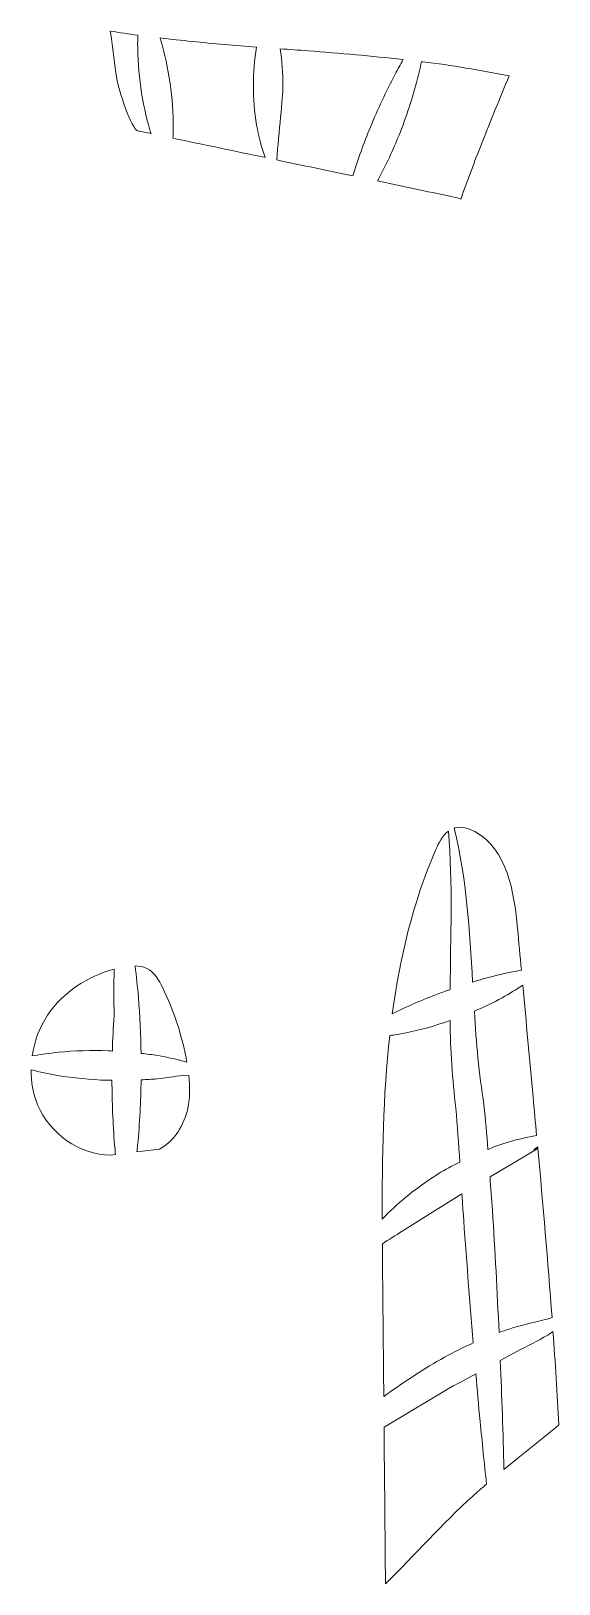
# Model space of a CAD drawing. Header units: inches. Extents: x -4.06 to 4.05, y -3.49 to 3.49.
# Drawn here: x -0.732 to 0.082, y 0.762 to 3.16 of the extents above; entities that cross this region are included whole.
import ezdxf

# ---------------------------------------------------------------- set-up
doc = ezdxf.new("R2010")
doc.units = ezdxf.units.IN
doc.header["$MEASUREMENT"] = 0
doc.layers.add('Layer 1', color=7, linetype='Continuous')

msp = doc.modelspace()

# ---------------------------------------------------------------- linework, layer by layer
at = {"layer": 'Layer 1', "color": 250, "lineweight": 0}
for points, knots in [([(-0.6102, 3.1599), (-0.596, 3.1576), (-0.5818, 3.1555), (-0.5676, 3.1536), (-0.5676, 3.1536), (-0.5677, 3.1495), (-0.5678, 3.1455), (-0.5679, 3.1415), (-0.5679, 3.1415), (-0.568, 3.1183), (-0.5662, 3.0953), (-0.563, 3.0727), (-0.563, 3.0727), (-0.5598, 3.05), (-0.5551, 3.0275), (-0.5485, 3.0052), (-0.5485, 3.0052), (-0.5481, 3.004), (-0.5477, 3.0028), (-0.5473, 3.0016), (-0.5473, 3.0016), (-0.5543, 3.0031), (-0.5613, 3.0045), (-0.5682, 3.006), (-0.5682, 3.006), (-0.5763, 3.0077), (-0.5979, 3.0661), (-0.6016, 3.0954), (-0.6016, 3.0954), (-0.6043, 3.117), (-0.6071, 3.1385), (-0.6102, 3.1599)], [0, 0, 0, 0, 0.111111, 0.111111, 0.111111, 0.111111, 0.222222, 0.222222, 0.222222, 0.222222, 0.333333, 0.333333, 0.333333, 0.333333, 0.444444, 0.444444, 0.444444, 0.444444, 0.555556, 0.555556, 0.555556, 0.555556, 0.666667, 0.666667, 0.666667, 0.666667, 0.777778, 0.777778, 0.777778, 0.777778, 1, 1, 1, 1]), ([(-0.6102, 3.1599), (-0.596, 3.1576), (-0.5818, 3.1555), (-0.5676, 3.1536), (-0.5676, 3.1536), (-0.5677, 3.1495), (-0.5678, 3.1455), (-0.5679, 3.1415), (-0.5679, 3.1415), (-0.568, 3.1183), (-0.5662, 3.0953), (-0.563, 3.0727), (-0.563, 3.0727), (-0.5598, 3.05), (-0.5551, 3.0275), (-0.5485, 3.0052), (-0.5485, 3.0052), (-0.5481, 3.004), (-0.5477, 3.0028), (-0.5473, 3.0016), (-0.5473, 3.0016), (-0.5543, 3.0031), (-0.5613, 3.0045), (-0.5682, 3.006), (-0.5682, 3.006), (-0.5763, 3.0077), (-0.5979, 3.0661), (-0.6016, 3.0954), (-0.6016, 3.0954), (-0.6043, 3.117), (-0.6071, 3.1385), (-0.6102, 3.1599)], [0, 0, 0, 0, 0.111111, 0.111111, 0.111111, 0.111111, 0.222222, 0.222222, 0.222222, 0.222222, 0.333333, 0.333333, 0.333333, 0.333333, 0.444444, 0.444444, 0.444444, 0.444444, 0.555556, 0.555556, 0.555556, 0.555556, 0.666667, 0.666667, 0.666667, 0.666667, 0.777778, 0.777778, 0.777778, 0.777778, 1, 1, 1, 1]), ([(-0.4837, 3.1439), (-0.4506, 3.1404), (-0.4175, 3.1378), (-0.3845, 3.1353), (-0.3845, 3.1353), (-0.3876, 3.1155), (-0.3891, 3.0957), (-0.3892, 3.0759), (-0.3892, 3.0759), (-0.3892, 3.0555), (-0.3876, 3.0351), (-0.3843, 3.0147), (-0.3843, 3.0147), (-0.3814, 2.998), (-0.3775, 2.9813), (-0.371, 2.9647), (-0.371, 2.9647), (-0.4185, 2.9746), (-0.4659, 2.9845), (-0.5134, 2.9945), (-0.5134, 2.9945), (-0.5131, 2.9995), (-0.513, 3.0046), (-0.5129, 3.0097), (-0.5129, 3.0097), (-0.5129, 3.033), (-0.5146, 3.0562), (-0.5179, 3.0791), (-0.5179, 3.0791), (-0.5212, 3.102), (-0.526, 3.1248), (-0.5326, 3.1471), (-0.5326, 3.1471), (-0.5328, 3.1478), (-0.5331, 3.1485), (-0.5333, 3.1493), (-0.5333, 3.1493), (-0.5168, 3.1473), (-0.5002, 3.1455), (-0.4837, 3.1439)], [0, 0, 0, 0, 0.090909, 0.090909, 0.090909, 0.090909, 0.181818, 0.181818, 0.181818, 0.181818, 0.272727, 0.272727, 0.272727, 0.272727, 0.363636, 0.363636, 0.363636, 0.363636, 0.454545, 0.454545, 0.454545, 0.454545, 0.545455, 0.545455, 0.545455, 0.545455, 0.636364, 0.636364, 0.636364, 0.636364, 0.727273, 0.727273, 0.727273, 0.727273, 0.818182, 0.818182, 0.818182, 0.818182, 1, 1, 1, 1]), ([(-0.4837, 3.1439), (-0.4506, 3.1404), (-0.4175, 3.1378), (-0.3845, 3.1353), (-0.3845, 3.1353), (-0.3876, 3.1155), (-0.3891, 3.0957), (-0.3892, 3.0759), (-0.3892, 3.0759), (-0.3892, 3.0555), (-0.3876, 3.0351), (-0.3843, 3.0147), (-0.3843, 3.0147), (-0.3814, 2.998), (-0.3775, 2.9813), (-0.371, 2.9647), (-0.371, 2.9647), (-0.4185, 2.9746), (-0.4659, 2.9845), (-0.5134, 2.9945), (-0.5134, 2.9945), (-0.5131, 2.9995), (-0.513, 3.0046), (-0.5129, 3.0097), (-0.5129, 3.0097), (-0.5129, 3.033), (-0.5146, 3.0562), (-0.5179, 3.0791), (-0.5179, 3.0791), (-0.5212, 3.102), (-0.526, 3.1248), (-0.5326, 3.1471), (-0.5326, 3.1471), (-0.5328, 3.1478), (-0.5331, 3.1485), (-0.5333, 3.1493), (-0.5333, 3.1493), (-0.5168, 3.1473), (-0.5002, 3.1455), (-0.4837, 3.1439)], [0, 0, 0, 0, 0.090909, 0.090909, 0.090909, 0.090909, 0.181818, 0.181818, 0.181818, 0.181818, 0.272727, 0.272727, 0.272727, 0.272727, 0.363636, 0.363636, 0.363636, 0.363636, 0.454545, 0.454545, 0.454545, 0.454545, 0.545455, 0.545455, 0.545455, 0.545455, 0.636364, 0.636364, 0.636364, 0.636364, 0.727273, 0.727273, 0.727273, 0.727273, 0.818182, 0.818182, 0.818182, 0.818182, 1, 1, 1, 1]), ([(-0.2358, 2.9363), (-0.278, 2.9452), (-0.3107, 2.952), (-0.3529, 2.9609), (-0.3529, 2.9609), (-0.3505, 3.0039), (-0.3435, 3.0555), (-0.3436, 3.0759), (-0.3436, 3.0759), (-0.3436, 3.0948), (-0.3451, 3.1137), (-0.348, 3.1326), (-0.348, 3.1326), (-0.3336, 3.1315), (-0.3191, 3.1305), (-0.3048, 3.1293), (-0.3048, 3.1293), (-0.2557, 3.1258), (-0.2068, 3.1214), (-0.1581, 3.1159), (-0.1581, 3.1159), (-0.1623, 3.1084), (-0.1664, 3.101), (-0.1704, 3.0934), (-0.1704, 3.0934), (-0.1844, 3.0665), (-0.1973, 3.0393), (-0.2087, 3.0113), (-0.2087, 3.0113), (-0.2189, 2.9868), (-0.2277, 2.9618), (-0.2358, 2.9363)], [0, 0, 0, 0, 0.111111, 0.111111, 0.111111, 0.111111, 0.222222, 0.222222, 0.222222, 0.222222, 0.333333, 0.333333, 0.333333, 0.333333, 0.444444, 0.444444, 0.444444, 0.444444, 0.555556, 0.555556, 0.555556, 0.555556, 0.666667, 0.666667, 0.666667, 0.666667, 0.777778, 0.777778, 0.777778, 0.777778, 1, 1, 1, 1]), ([(-0.2358, 2.9363), (-0.278, 2.9452), (-0.3107, 2.952), (-0.3529, 2.9609), (-0.3529, 2.9609), (-0.3505, 3.0039), (-0.3435, 3.0555), (-0.3436, 3.0759), (-0.3436, 3.0759), (-0.3436, 3.0948), (-0.3451, 3.1137), (-0.348, 3.1326), (-0.348, 3.1326), (-0.3336, 3.1315), (-0.3191, 3.1305), (-0.3048, 3.1293), (-0.3048, 3.1293), (-0.2557, 3.1258), (-0.2068, 3.1214), (-0.1581, 3.1159), (-0.1581, 3.1159), (-0.1623, 3.1084), (-0.1664, 3.101), (-0.1704, 3.0934), (-0.1704, 3.0934), (-0.1844, 3.0665), (-0.1973, 3.0393), (-0.2087, 3.0113), (-0.2087, 3.0113), (-0.2189, 2.9868), (-0.2277, 2.9618), (-0.2358, 2.9363)], [0, 0, 0, 0, 0.111111, 0.111111, 0.111111, 0.111111, 0.222222, 0.222222, 0.222222, 0.222222, 0.333333, 0.333333, 0.333333, 0.333333, 0.444444, 0.444444, 0.444444, 0.444444, 0.555556, 0.555556, 0.555556, 0.555556, 0.666667, 0.666667, 0.666667, 0.666667, 0.777778, 0.777778, 0.777778, 0.777778, 1, 1, 1, 1]), ([(-0.1666, 2.994), (-0.155, 3.0221), (-0.1453, 3.051), (-0.1374, 3.0805), (-0.1374, 3.0805), (-0.1345, 3.0912), (-0.132, 3.102), (-0.1297, 3.1128), (-0.1297, 3.1128), (-0.129, 3.1127), (-0.1284, 3.1126), (-0.1277, 3.1126), (-0.1277, 3.1126), (-0.0833, 3.1071), (-0.039, 3.0993), (0.0054, 3.0906), (0.0054, 3.0906), (-0.0088, 3.0561), (-0.023, 3.0216), (-0.0368, 2.9867), (-0.0368, 2.9867), (-0.048, 2.9583), (-0.0588, 2.9295), (-0.0691, 2.9004), (-0.0691, 2.9004), (-0.0737, 2.9022), (-0.0787, 2.9034), (-0.0835, 2.9044), (-0.0835, 2.9044), (-0.1216, 2.9124), (-0.1597, 2.9204), (-0.1978, 2.9284), (-0.1978, 2.9284), (-0.1864, 2.9498), (-0.1757, 2.9716), (-0.1666, 2.994)], [0, 0, 0, 0, 0.1, 0.1, 0.1, 0.1, 0.2, 0.2, 0.2, 0.2, 0.3, 0.3, 0.3, 0.3, 0.4, 0.4, 0.4, 0.4, 0.5, 0.5, 0.5, 0.5, 0.6, 0.6, 0.6, 0.6, 0.7, 0.7, 0.7, 0.7, 0.8, 0.8, 0.8, 0.8, 1, 1, 1, 1]), ([(-0.1666, 2.994), (-0.155, 3.0221), (-0.1453, 3.051), (-0.1374, 3.0805), (-0.1374, 3.0805), (-0.1345, 3.0912), (-0.132, 3.102), (-0.1297, 3.1128), (-0.1297, 3.1128), (-0.129, 3.1127), (-0.1284, 3.1126), (-0.1277, 3.1126), (-0.1277, 3.1126), (-0.0833, 3.1071), (-0.039, 3.0993), (0.0054, 3.0906), (0.0054, 3.0906), (-0.0088, 3.0561), (-0.023, 3.0216), (-0.0368, 2.9867), (-0.0368, 2.9867), (-0.048, 2.9583), (-0.0588, 2.9295), (-0.0691, 2.9004), (-0.0691, 2.9004), (-0.0737, 2.9022), (-0.0787, 2.9034), (-0.0835, 2.9044), (-0.0835, 2.9044), (-0.1216, 2.9124), (-0.1597, 2.9204), (-0.1978, 2.9284), (-0.1978, 2.9284), (-0.1864, 2.9498), (-0.1757, 2.9716), (-0.1666, 2.994)], [0, 0, 0, 0, 0.1, 0.1, 0.1, 0.1, 0.2, 0.2, 0.2, 0.2, 0.3, 0.3, 0.3, 0.3, 0.4, 0.4, 0.4, 0.4, 0.5, 0.5, 0.5, 0.5, 0.6, 0.6, 0.6, 0.6, 0.7, 0.7, 0.7, 0.7, 0.8, 0.8, 0.8, 0.8, 1, 1, 1, 1]), ([(-0.0856, 1.6799), (-0.0883, 1.6789), (-0.0911, 1.6781), (-0.0939, 1.6771), (-0.0939, 1.6771), (-0.1186, 1.668), (-0.143, 1.6579), (-0.1669, 1.6465), (-0.1669, 1.6465), (-0.1696, 1.6452), (-0.1722, 1.6437), (-0.1748, 1.6424), (-0.1748, 1.6424), (-0.1631, 1.7293), (-0.1429, 1.8142), (-0.1082, 1.895), (-0.1082, 1.895), (-0.1034, 1.9059), (-0.0974, 1.9176), (-0.0882, 1.9245), (-0.0882, 1.9245), (-0.0814, 1.8432), (-0.0849, 1.7621), (-0.0856, 1.6799)], [0, 0, 0, 0, 0.142857, 0.142857, 0.142857, 0.142857, 0.285714, 0.285714, 0.285714, 0.285714, 0.428571, 0.428571, 0.428571, 0.428571, 0.571429, 0.571429, 0.571429, 0.571429, 0.714286, 0.714286, 0.714286, 0.714286, 1, 1, 1, 1]), ([(-0.0856, 1.6799), (-0.0883, 1.6789), (-0.0911, 1.6781), (-0.0939, 1.6771), (-0.0939, 1.6771), (-0.1186, 1.668), (-0.143, 1.6579), (-0.1669, 1.6465), (-0.1669, 1.6465), (-0.1696, 1.6452), (-0.1722, 1.6437), (-0.1748, 1.6424), (-0.1748, 1.6424), (-0.1631, 1.7293), (-0.1429, 1.8142), (-0.1082, 1.895), (-0.1082, 1.895), (-0.1034, 1.9059), (-0.0974, 1.9176), (-0.0882, 1.9245), (-0.0882, 1.9245), (-0.0814, 1.8432), (-0.0849, 1.7621), (-0.0856, 1.6799)], [0, 0, 0, 0, 0.142857, 0.142857, 0.142857, 0.142857, 0.285714, 0.285714, 0.285714, 0.285714, 0.428571, 0.428571, 0.428571, 0.428571, 0.571429, 0.571429, 0.571429, 0.571429, 0.714286, 0.714286, 0.714286, 0.714286, 1, 1, 1, 1]), ([(-0.0475, 1.9238), (0.0024, 1.8966), (0.0133, 1.831), (0.0185, 1.7744), (0.0185, 1.7744), (0.0205, 1.7529), (0.0224, 1.7315), (0.0244, 1.7099), (0.0244, 1.7099), (0.01, 1.7072), (-0.0042, 1.7044), (-0.0182, 1.7007), (-0.0182, 1.7007), (-0.0292, 1.6978), (-0.0401, 1.6947), (-0.0509, 1.6914), (-0.0509, 1.6914), (-0.0553, 1.7704), (-0.0602, 1.8514), (-0.0793, 1.929), (-0.0793, 1.929), (-0.079, 1.9291), (-0.0788, 1.9294), (-0.0785, 1.9295), (-0.0785, 1.9295), (-0.0681, 1.9324), (-0.0569, 1.9289), (-0.0475, 1.9238)], [0, 0, 0, 0, 0.125, 0.125, 0.125, 0.125, 0.25, 0.25, 0.25, 0.25, 0.375, 0.375, 0.375, 0.375, 0.5, 0.5, 0.5, 0.5, 0.625, 0.625, 0.625, 0.625, 0.75, 0.75, 0.75, 0.75, 1, 1, 1, 1]), ([(-0.0475, 1.9238), (0.0024, 1.8966), (0.0133, 1.831), (0.0185, 1.7744), (0.0185, 1.7744), (0.0205, 1.7529), (0.0224, 1.7315), (0.0244, 1.7099), (0.0244, 1.7099), (0.01, 1.7072), (-0.0042, 1.7044), (-0.0182, 1.7007), (-0.0182, 1.7007), (-0.0292, 1.6978), (-0.0401, 1.6947), (-0.0509, 1.6914), (-0.0509, 1.6914), (-0.0553, 1.7704), (-0.0602, 1.8514), (-0.0793, 1.929), (-0.0793, 1.929), (-0.079, 1.9291), (-0.0788, 1.9294), (-0.0785, 1.9295), (-0.0785, 1.9295), (-0.0681, 1.9324), (-0.0569, 1.9289), (-0.0475, 1.9238)], [0, 0, 0, 0, 0.125, 0.125, 0.125, 0.125, 0.25, 0.25, 0.25, 0.25, 0.375, 0.375, 0.375, 0.375, 0.5, 0.5, 0.5, 0.5, 0.625, 0.625, 0.625, 0.625, 0.75, 0.75, 0.75, 0.75, 1, 1, 1, 1]), ([(-0.7069, 1.6404), (-0.6832, 1.6757), (-0.6455, 1.7005), (-0.6043, 1.7113), (-0.6043, 1.7113), (-0.6047, 1.6874), (-0.6047, 1.6635), (-0.6043, 1.6396), (-0.6043, 1.6396), (-0.6056, 1.6214), (-0.6065, 1.6032), (-0.607, 1.5849), (-0.607, 1.5849), (-0.6092, 1.585), (-0.6114, 1.5853), (-0.6135, 1.5854), (-0.6135, 1.5854), (-0.6392, 1.5862), (-0.6649, 1.5855), (-0.6906, 1.5831), (-0.6906, 1.5831), (-0.704, 1.5816), (-0.7174, 1.5798), (-0.7307, 1.5773), (-0.7307, 1.5773), (-0.7274, 1.5998), (-0.7195, 1.6216), (-0.7069, 1.6404)], [0, 0, 0, 0, 0.125, 0.125, 0.125, 0.125, 0.25, 0.25, 0.25, 0.25, 0.375, 0.375, 0.375, 0.375, 0.5, 0.5, 0.5, 0.5, 0.625, 0.625, 0.625, 0.625, 0.75, 0.75, 0.75, 0.75, 1, 1, 1, 1]), ([(-0.7069, 1.6404), (-0.6832, 1.6757), (-0.6455, 1.7005), (-0.6043, 1.7113), (-0.6043, 1.7113), (-0.6047, 1.6874), (-0.6047, 1.6635), (-0.6043, 1.6396), (-0.6043, 1.6396), (-0.6056, 1.6214), (-0.6065, 1.6032), (-0.607, 1.5849), (-0.607, 1.5849), (-0.6092, 1.585), (-0.6114, 1.5853), (-0.6135, 1.5854), (-0.6135, 1.5854), (-0.6392, 1.5862), (-0.6649, 1.5855), (-0.6906, 1.5831), (-0.6906, 1.5831), (-0.704, 1.5816), (-0.7174, 1.5798), (-0.7307, 1.5773), (-0.7307, 1.5773), (-0.7274, 1.5998), (-0.7195, 1.6216), (-0.7069, 1.6404)], [0, 0, 0, 0, 0.125, 0.125, 0.125, 0.125, 0.25, 0.25, 0.25, 0.25, 0.375, 0.375, 0.375, 0.375, 0.5, 0.5, 0.5, 0.5, 0.625, 0.625, 0.625, 0.625, 0.75, 0.75, 0.75, 0.75, 1, 1, 1, 1]), ([(-0.5293, 1.6826), (-0.5128, 1.6484), (-0.5006, 1.6121), (-0.4932, 1.5749), (-0.4932, 1.5749), (-0.4927, 1.5726), (-0.4924, 1.5703), (-0.492, 1.568), (-0.492, 1.568), (-0.5069, 1.5721), (-0.5218, 1.5753), (-0.5367, 1.5779), (-0.5367, 1.5779), (-0.5454, 1.5794), (-0.5541, 1.5803), (-0.5627, 1.5813), (-0.5627, 1.5813), (-0.5632, 1.6102), (-0.5644, 1.6391), (-0.5668, 1.668), (-0.5668, 1.668), (-0.5681, 1.6841), (-0.5698, 1.7002), (-0.572, 1.7163), (-0.572, 1.7163), (-0.5657, 1.7163), (-0.5595, 1.7154), (-0.5539, 1.7126), (-0.5539, 1.7126), (-0.5421, 1.7069), (-0.5351, 1.6945), (-0.5293, 1.6826)], [0, 0, 0, 0, 0.111111, 0.111111, 0.111111, 0.111111, 0.222222, 0.222222, 0.222222, 0.222222, 0.333333, 0.333333, 0.333333, 0.333333, 0.444444, 0.444444, 0.444444, 0.444444, 0.555556, 0.555556, 0.555556, 0.555556, 0.666667, 0.666667, 0.666667, 0.666667, 0.777778, 0.777778, 0.777778, 0.777778, 1, 1, 1, 1]), ([(-0.5293, 1.6826), (-0.5128, 1.6484), (-0.5006, 1.6121), (-0.4932, 1.5749), (-0.4932, 1.5749), (-0.4927, 1.5726), (-0.4924, 1.5703), (-0.492, 1.568), (-0.492, 1.568), (-0.5069, 1.5721), (-0.5218, 1.5753), (-0.5367, 1.5779), (-0.5367, 1.5779), (-0.5454, 1.5794), (-0.5541, 1.5803), (-0.5627, 1.5813), (-0.5627, 1.5813), (-0.5632, 1.6102), (-0.5644, 1.6391), (-0.5668, 1.668), (-0.5668, 1.668), (-0.5681, 1.6841), (-0.5698, 1.7002), (-0.572, 1.7163), (-0.572, 1.7163), (-0.5657, 1.7163), (-0.5595, 1.7154), (-0.5539, 1.7126), (-0.5539, 1.7126), (-0.5421, 1.7069), (-0.5351, 1.6945), (-0.5293, 1.6826)], [0, 0, 0, 0, 0.111111, 0.111111, 0.111111, 0.111111, 0.222222, 0.222222, 0.222222, 0.222222, 0.333333, 0.333333, 0.333333, 0.333333, 0.444444, 0.444444, 0.444444, 0.444444, 0.555556, 0.555556, 0.555556, 0.555556, 0.666667, 0.666667, 0.666667, 0.666667, 0.777778, 0.777778, 0.777778, 0.777778, 1, 1, 1, 1]), ([(-0.0333, 1.5021), (-0.0412, 1.5504), (-0.0451, 1.5978), (-0.0482, 1.6465), (-0.0482, 1.6465), (-0.0336, 1.6528), (-0.0191, 1.6596), (-0.005, 1.6673), (-0.005, 1.6673), (0.0056, 1.6735), (0.0163, 1.6797), (0.0266, 1.6867), (0.0266, 1.6867), (0.0319, 1.6293), (0.0372, 1.5718), (0.0425, 1.5143), (0.0425, 1.5143), (0.0443, 1.4943), (0.0462, 1.4744), (0.048, 1.4544), (0.048, 1.4544), (0.0265, 1.4509), (0.0054, 1.4453), (-0.0151, 1.438), (-0.0151, 1.438), (-0.0192, 1.4365), (-0.0231, 1.4345), (-0.0272, 1.4329), (-0.0272, 1.4329), (-0.0291, 1.4557), (-0.031, 1.4785), (-0.0333, 1.5021)], [0, 0, 0, 0, 0.111111, 0.111111, 0.111111, 0.111111, 0.222222, 0.222222, 0.222222, 0.222222, 0.333333, 0.333333, 0.333333, 0.333333, 0.444444, 0.444444, 0.444444, 0.444444, 0.555556, 0.555556, 0.555556, 0.555556, 0.666667, 0.666667, 0.666667, 0.666667, 0.777778, 0.777778, 0.777778, 0.777778, 1, 1, 1, 1]), ([(-0.0333, 1.5021), (-0.0412, 1.5504), (-0.0451, 1.5978), (-0.0482, 1.6465), (-0.0482, 1.6465), (-0.0336, 1.6528), (-0.0191, 1.6596), (-0.005, 1.6673), (-0.005, 1.6673), (0.0056, 1.6735), (0.0163, 1.6797), (0.0266, 1.6867), (0.0266, 1.6867), (0.0319, 1.6293), (0.0372, 1.5718), (0.0425, 1.5143), (0.0425, 1.5143), (0.0443, 1.4943), (0.0462, 1.4744), (0.048, 1.4544), (0.048, 1.4544), (0.0265, 1.4509), (0.0054, 1.4453), (-0.0151, 1.438), (-0.0151, 1.438), (-0.0192, 1.4365), (-0.0231, 1.4345), (-0.0272, 1.4329), (-0.0272, 1.4329), (-0.0291, 1.4557), (-0.031, 1.4785), (-0.0333, 1.5021)], [0, 0, 0, 0, 0.111111, 0.111111, 0.111111, 0.111111, 0.222222, 0.222222, 0.222222, 0.222222, 0.333333, 0.333333, 0.333333, 0.333333, 0.444444, 0.444444, 0.444444, 0.444444, 0.555556, 0.555556, 0.555556, 0.555556, 0.666667, 0.666667, 0.666667, 0.666667, 0.777778, 0.777778, 0.777778, 0.777778, 1, 1, 1, 1]), ([(-0.1788, 1.6088), (-0.1711, 1.6099), (-0.1634, 1.6111), (-0.1558, 1.6125), (-0.1558, 1.6125), (-0.1318, 1.6172), (-0.1084, 1.624), (-0.0856, 1.6319), (-0.0856, 1.6319), (-0.085, 1.5868), (-0.0823, 1.541), (-0.0767, 1.4966), (-0.0767, 1.4966), (-0.0743, 1.4696), (-0.0724, 1.4417), (-0.0706, 1.4135), (-0.0706, 1.4135), (-0.0819, 1.4077), (-0.0932, 1.4019), (-0.1039, 1.3952), (-0.1039, 1.3952), (-0.132, 1.3778), (-0.158, 1.3574), (-0.1817, 1.3344), (-0.1817, 1.3344), (-0.1846, 1.3315), (-0.1874, 1.3285), (-0.1903, 1.3255), (-0.1903, 1.3255), (-0.1907, 1.4201), (-0.1892, 1.5154), (-0.1788, 1.6088)], [0, 0, 0, 0, 0.111111, 0.111111, 0.111111, 0.111111, 0.222222, 0.222222, 0.222222, 0.222222, 0.333333, 0.333333, 0.333333, 0.333333, 0.444444, 0.444444, 0.444444, 0.444444, 0.555556, 0.555556, 0.555556, 0.555556, 0.666667, 0.666667, 0.666667, 0.666667, 0.777778, 0.777778, 0.777778, 0.777778, 1, 1, 1, 1]), ([(-0.1788, 1.6088), (-0.1711, 1.6099), (-0.1634, 1.6111), (-0.1558, 1.6125), (-0.1558, 1.6125), (-0.1318, 1.6172), (-0.1084, 1.624), (-0.0856, 1.6319), (-0.0856, 1.6319), (-0.085, 1.5868), (-0.0823, 1.541), (-0.0767, 1.4966), (-0.0767, 1.4966), (-0.0743, 1.4696), (-0.0724, 1.4417), (-0.0706, 1.4135), (-0.0706, 1.4135), (-0.0819, 1.4077), (-0.0932, 1.4019), (-0.1039, 1.3952), (-0.1039, 1.3952), (-0.132, 1.3778), (-0.158, 1.3574), (-0.1817, 1.3344), (-0.1817, 1.3344), (-0.1846, 1.3315), (-0.1874, 1.3285), (-0.1903, 1.3255), (-0.1903, 1.3255), (-0.1907, 1.4201), (-0.1892, 1.5154), (-0.1788, 1.6088)], [0, 0, 0, 0, 0.111111, 0.111111, 0.111111, 0.111111, 0.222222, 0.222222, 0.222222, 0.222222, 0.333333, 0.333333, 0.333333, 0.333333, 0.444444, 0.444444, 0.444444, 0.444444, 0.555556, 0.555556, 0.555556, 0.555556, 0.666667, 0.666667, 0.666667, 0.666667, 0.777778, 0.777778, 0.777778, 0.777778, 1, 1, 1, 1]), ([(-0.7223, 1.5021), (-0.7295, 1.5191), (-0.7324, 1.5375), (-0.7323, 1.556), (-0.7323, 1.556), (-0.7189, 1.5525), (-0.7054, 1.5497), (-0.6919, 1.5473), (-0.6919, 1.5473), (-0.6663, 1.5431), (-0.6407, 1.5407), (-0.6151, 1.5398), (-0.6151, 1.5398), (-0.6126, 1.5397), (-0.6101, 1.5399), (-0.6076, 1.5398), (-0.6076, 1.5398), (-0.6075, 1.5066), (-0.6062, 1.4734), (-0.6035, 1.4402), (-0.6035, 1.4402), (-0.603, 1.4352), (-0.6025, 1.4301), (-0.602, 1.4251), (-0.602, 1.4251), (-0.602, 1.4251), (-0.6096, 1.4241), (-0.6096, 1.4241), (-0.6096, 1.4241), (-0.6579, 1.4245), (-0.7035, 1.4575), (-0.7223, 1.5021)], [0, 0, 0, 0, 0.111111, 0.111111, 0.111111, 0.111111, 0.222222, 0.222222, 0.222222, 0.222222, 0.333333, 0.333333, 0.333333, 0.333333, 0.444444, 0.444444, 0.444444, 0.444444, 0.555556, 0.555556, 0.555556, 0.555556, 0.666667, 0.666667, 0.666667, 0.666667, 0.777778, 0.777778, 0.777778, 0.777778, 1, 1, 1, 1]), ([(-0.7223, 1.5021), (-0.7295, 1.5191), (-0.7324, 1.5375), (-0.7323, 1.556), (-0.7323, 1.556), (-0.7189, 1.5525), (-0.7054, 1.5497), (-0.6919, 1.5473), (-0.6919, 1.5473), (-0.6663, 1.5431), (-0.6407, 1.5407), (-0.6151, 1.5398), (-0.6151, 1.5398), (-0.6126, 1.5397), (-0.6101, 1.5399), (-0.6076, 1.5398), (-0.6076, 1.5398), (-0.6075, 1.5066), (-0.6062, 1.4734), (-0.6035, 1.4402), (-0.6035, 1.4402), (-0.603, 1.4352), (-0.6025, 1.4301), (-0.602, 1.4251), (-0.602, 1.4251), (-0.602, 1.4251), (-0.6096, 1.4241), (-0.6096, 1.4241), (-0.6096, 1.4241), (-0.6579, 1.4245), (-0.7035, 1.4575), (-0.7223, 1.5021)], [0, 0, 0, 0, 0.111111, 0.111111, 0.111111, 0.111111, 0.222222, 0.222222, 0.222222, 0.222222, 0.333333, 0.333333, 0.333333, 0.333333, 0.444444, 0.444444, 0.444444, 0.444444, 0.555556, 0.555556, 0.555556, 0.555556, 0.666667, 0.666667, 0.666667, 0.666667, 0.777778, 0.777778, 0.777778, 0.777778, 1, 1, 1, 1]), ([(-0.4906, 1.4964), (-0.4961, 1.4706), (-0.5111, 1.4459), (-0.5344, 1.4335), (-0.5344, 1.4335), (-0.5344, 1.4335), (-0.569, 1.4292), (-0.569, 1.4292), (-0.569, 1.4292), (-0.5687, 1.4328), (-0.5682, 1.4365), (-0.5679, 1.4402), (-0.5679, 1.4402), (-0.5648, 1.4737), (-0.5631, 1.5071), (-0.5626, 1.5405), (-0.5626, 1.5405), (-0.5544, 1.541), (-0.5462, 1.5413), (-0.538, 1.542), (-0.538, 1.542), (-0.5246, 1.5435), (-0.5113, 1.5453), (-0.498, 1.5478), (-0.498, 1.5478), (-0.498, 1.5478), (-0.489, 1.5472), (-0.489, 1.5472), (-0.489, 1.5472), (-0.4872, 1.5301), (-0.4871, 1.5131), (-0.4906, 1.4964)], [0, 0, 0, 0, 0.111111, 0.111111, 0.111111, 0.111111, 0.222222, 0.222222, 0.222222, 0.222222, 0.333333, 0.333333, 0.333333, 0.333333, 0.444444, 0.444444, 0.444444, 0.444444, 0.555556, 0.555556, 0.555556, 0.555556, 0.666667, 0.666667, 0.666667, 0.666667, 0.777778, 0.777778, 0.777778, 0.777778, 1, 1, 1, 1]), ([(-0.4906, 1.4964), (-0.4961, 1.4706), (-0.5111, 1.4459), (-0.5344, 1.4335), (-0.5344, 1.4335), (-0.5344, 1.4335), (-0.569, 1.4292), (-0.569, 1.4292), (-0.569, 1.4292), (-0.5687, 1.4328), (-0.5682, 1.4365), (-0.5679, 1.4402), (-0.5679, 1.4402), (-0.5648, 1.4737), (-0.5631, 1.5071), (-0.5626, 1.5405), (-0.5626, 1.5405), (-0.5544, 1.541), (-0.5462, 1.5413), (-0.538, 1.542), (-0.538, 1.542), (-0.5246, 1.5435), (-0.5113, 1.5453), (-0.498, 1.5478), (-0.498, 1.5478), (-0.498, 1.5478), (-0.489, 1.5472), (-0.489, 1.5472), (-0.489, 1.5472), (-0.4872, 1.5301), (-0.4871, 1.5131), (-0.4906, 1.4964)], [0, 0, 0, 0, 0.111111, 0.111111, 0.111111, 0.111111, 0.222222, 0.222222, 0.222222, 0.222222, 0.333333, 0.333333, 0.333333, 0.333333, 0.444444, 0.444444, 0.444444, 0.444444, 0.555556, 0.555556, 0.555556, 0.555556, 0.666667, 0.666667, 0.666667, 0.666667, 0.777778, 0.777778, 0.777778, 0.777778, 1, 1, 1, 1]), ([(-0.0203, 1.3392), (-0.0215, 1.3565), (-0.0227, 1.3736), (-0.024, 1.3908), (-0.024, 1.3908), (-0.024, 1.3908), (0.0498, 1.4347), (0.0498, 1.4347), (0.0498, 1.4347), (0.0577, 1.3476), (0.0652, 1.2605), (0.0717, 1.1733), (0.0717, 1.1733), (0.0523, 1.1673), (0.0319, 1.1642), (0.0108, 1.1573), (0.0108, 1.1573), (0.0038, 1.1552), (-0.0031, 1.1528), (-0.01, 1.1504), (-0.01, 1.1504), (-0.0129, 1.2133), (-0.0163, 1.2763), (-0.0203, 1.3392)], [0, 0, 0, 0, 0.142857, 0.142857, 0.142857, 0.142857, 0.285714, 0.285714, 0.285714, 0.285714, 0.428571, 0.428571, 0.428571, 0.428571, 0.571429, 0.571429, 0.571429, 0.571429, 0.714286, 0.714286, 0.714286, 0.714286, 1, 1, 1, 1]), ([(-0.0203, 1.3392), (-0.0215, 1.3565), (-0.0227, 1.3736), (-0.024, 1.3908), (-0.024, 1.3908), (-0.024, 1.3908), (0.0498, 1.4347), (0.0498, 1.4347), (0.0498, 1.4347), (0.0577, 1.3476), (0.0652, 1.2605), (0.0717, 1.1733), (0.0717, 1.1733), (0.0523, 1.1673), (0.0319, 1.1642), (0.0108, 1.1573), (0.0108, 1.1573), (0.0038, 1.1552), (-0.0031, 1.1528), (-0.01, 1.1504), (-0.01, 1.1504), (-0.0129, 1.2133), (-0.0163, 1.2763), (-0.0203, 1.3392)], [0, 0, 0, 0, 0.142857, 0.142857, 0.142857, 0.142857, 0.285714, 0.285714, 0.285714, 0.285714, 0.428571, 0.428571, 0.428571, 0.428571, 0.571429, 0.571429, 0.571429, 0.571429, 0.714286, 0.714286, 0.714286, 0.714286, 1, 1, 1, 1]), ([(0.0498, 1.4349), (0.0478, 1.434), (0.0456, 1.4336), (0.0436, 1.4328), (0.0436, 1.4328), (0.0456, 1.434), (0.0476, 1.4355), (0.0496, 1.4368), (0.0496, 1.4368), (0.0496, 1.4362), (0.0497, 1.4356), (0.0498, 1.4349)], [0, 0, 0, 0, 0.25, 0.25, 0.25, 0.25, 0.5, 0.5, 0.5, 0.5, 1, 1, 1, 1]), ([(0.0498, 1.4349), (0.0478, 1.434), (0.0456, 1.4336), (0.0436, 1.4328), (0.0436, 1.4328), (0.0456, 1.434), (0.0476, 1.4355), (0.0496, 1.4368), (0.0496, 1.4368), (0.0496, 1.4362), (0.0497, 1.4356), (0.0498, 1.4349)], [0, 0, 0, 0, 0.25, 0.25, 0.25, 0.25, 0.5, 0.5, 0.5, 0.5, 1, 1, 1, 1]), ([(-0.19, 1.2639), (-0.19, 1.2717), (-0.1901, 1.2796), (-0.1902, 1.2875), (-0.1902, 1.2875), (-0.18, 1.2939), (-0.1698, 1.3003), (-0.1597, 1.3066), (-0.1597, 1.3066), (-0.1597, 1.3066), (-0.0799, 1.3565), (-0.0799, 1.3565), (-0.0799, 1.3565), (-0.0799, 1.3565), (-0.0674, 1.3642), (-0.0674, 1.3642), (-0.0674, 1.3642), (-0.0668, 1.3548), (-0.0662, 1.3454), (-0.0655, 1.3361), (-0.0655, 1.3361), (-0.0607, 1.2688), (-0.0555, 1.2015), (-0.0499, 1.1342), (-0.0499, 1.1342), (-0.063, 1.1284), (-0.0759, 1.122), (-0.0884, 1.1153), (-0.0884, 1.1153), (-0.1198, 1.0983), (-0.1494, 1.0789), (-0.1782, 1.0586), (-0.1782, 1.0586), (-0.1815, 1.0562), (-0.1847, 1.0537), (-0.188, 1.0514), (-0.188, 1.0514), (-0.1887, 1.1222), (-0.1893, 1.193), (-0.19, 1.2639)], [0, 0, 0, 0, 0.090909, 0.090909, 0.090909, 0.090909, 0.181818, 0.181818, 0.181818, 0.181818, 0.272727, 0.272727, 0.272727, 0.272727, 0.363636, 0.363636, 0.363636, 0.363636, 0.454545, 0.454545, 0.454545, 0.454545, 0.545455, 0.545455, 0.545455, 0.545455, 0.636364, 0.636364, 0.636364, 0.636364, 0.727273, 0.727273, 0.727273, 0.727273, 0.818182, 0.818182, 0.818182, 0.818182, 1, 1, 1, 1]), ([(-0.19, 1.2639), (-0.19, 1.2717), (-0.1901, 1.2796), (-0.1902, 1.2875), (-0.1902, 1.2875), (-0.18, 1.2939), (-0.1698, 1.3003), (-0.1597, 1.3066), (-0.1597, 1.3066), (-0.1597, 1.3066), (-0.0799, 1.3565), (-0.0799, 1.3565), (-0.0799, 1.3565), (-0.0799, 1.3565), (-0.0674, 1.3642), (-0.0674, 1.3642), (-0.0674, 1.3642), (-0.0668, 1.3548), (-0.0662, 1.3454), (-0.0655, 1.3361), (-0.0655, 1.3361), (-0.0607, 1.2688), (-0.0555, 1.2015), (-0.0499, 1.1342), (-0.0499, 1.1342), (-0.063, 1.1284), (-0.0759, 1.122), (-0.0884, 1.1153), (-0.0884, 1.1153), (-0.1198, 1.0983), (-0.1494, 1.0789), (-0.1782, 1.0586), (-0.1782, 1.0586), (-0.1815, 1.0562), (-0.1847, 1.0537), (-0.188, 1.0514), (-0.188, 1.0514), (-0.1887, 1.1222), (-0.1893, 1.193), (-0.19, 1.2639)], [0, 0, 0, 0, 0.090909, 0.090909, 0.090909, 0.090909, 0.181818, 0.181818, 0.181818, 0.181818, 0.272727, 0.272727, 0.272727, 0.272727, 0.363636, 0.363636, 0.363636, 0.363636, 0.454545, 0.454545, 0.454545, 0.454545, 0.545455, 0.545455, 0.545455, 0.545455, 0.636364, 0.636364, 0.636364, 0.636364, 0.727273, 0.727273, 0.727273, 0.727273, 0.818182, 0.818182, 0.818182, 0.818182, 1, 1, 1, 1]), ([(-0.0025, 0.9389), (-0.0039, 0.9949), (-0.0057, 1.0509), (-0.0082, 1.1069), (-0.0082, 1.1069), (-0.0082, 1.1069), (0.0242, 1.1244), (0.0242, 1.1244), (0.0242, 1.1244), (0.0392, 1.1323), (0.0553, 1.1401), (0.0711, 1.1501), (0.0711, 1.1501), (0.0718, 1.1506), (0.0725, 1.1512), (0.0732, 1.1517), (0.0732, 1.1517), (0.0766, 1.1037), (0.0799, 1.0557), (0.0824, 1.0077), (0.0824, 1.0077), (0.0545, 0.9845), (0.0257, 0.962), (-0.0025, 0.9389)], [0, 0, 0, 0, 0.142857, 0.142857, 0.142857, 0.142857, 0.285714, 0.285714, 0.285714, 0.285714, 0.428571, 0.428571, 0.428571, 0.428571, 0.571429, 0.571429, 0.571429, 0.571429, 0.714286, 0.714286, 0.714286, 0.714286, 1, 1, 1, 1]), ([(-0.0025, 0.9389), (-0.0039, 0.9949), (-0.0057, 1.0509), (-0.0082, 1.1069), (-0.0082, 1.1069), (-0.0082, 1.1069), (0.0242, 1.1244), (0.0242, 1.1244), (0.0242, 1.1244), (0.0392, 1.1323), (0.0553, 1.1401), (0.0711, 1.1501), (0.0711, 1.1501), (0.0718, 1.1506), (0.0725, 1.1512), (0.0732, 1.1517), (0.0732, 1.1517), (0.0766, 1.1037), (0.0799, 1.0557), (0.0824, 1.0077), (0.0824, 1.0077), (0.0545, 0.9845), (0.0257, 0.962), (-0.0025, 0.9389)], [0, 0, 0, 0, 0.142857, 0.142857, 0.142857, 0.142857, 0.285714, 0.285714, 0.285714, 0.285714, 0.428571, 0.428571, 0.428571, 0.428571, 0.571429, 0.571429, 0.571429, 0.571429, 0.714286, 0.714286, 0.714286, 0.714286, 1, 1, 1, 1]), ([(-0.0507, 0.8978), (-0.0977, 0.855), (-0.1401, 0.8067), (-0.1853, 0.7621), (-0.1853, 0.7621), (-0.1861, 0.8427), (-0.1868, 0.9233), (-0.1876, 1.0039), (-0.1876, 1.0039), (-0.1876, 1.0039), (-0.0807, 1.0678), (-0.0807, 1.0678), (-0.0807, 1.0678), (-0.076, 1.0703), (-0.0713, 1.0727), (-0.0667, 1.0752), (-0.0667, 1.0752), (-0.0667, 1.0752), (-0.0457, 1.0865), (-0.0457, 1.0865), (-0.0457, 1.0865), (-0.0436, 1.062), (-0.0417, 1.0375), (-0.0393, 1.013), (-0.0393, 1.013), (-0.0361, 0.9808), (-0.0328, 0.9486), (-0.0294, 0.9163), (-0.0294, 0.9163), (-0.0365, 0.9102), (-0.0437, 0.9041), (-0.0507, 0.8978)], [0, 0, 0, 0, 0.111111, 0.111111, 0.111111, 0.111111, 0.222222, 0.222222, 0.222222, 0.222222, 0.333333, 0.333333, 0.333333, 0.333333, 0.444444, 0.444444, 0.444444, 0.444444, 0.555556, 0.555556, 0.555556, 0.555556, 0.666667, 0.666667, 0.666667, 0.666667, 0.777778, 0.777778, 0.777778, 0.777778, 1, 1, 1, 1]), ([(-0.0507, 0.8978), (-0.0977, 0.855), (-0.1401, 0.8067), (-0.1853, 0.7621), (-0.1853, 0.7621), (-0.1861, 0.8427), (-0.1868, 0.9233), (-0.1876, 1.0039), (-0.1876, 1.0039), (-0.1876, 1.0039), (-0.0807, 1.0678), (-0.0807, 1.0678), (-0.0807, 1.0678), (-0.076, 1.0703), (-0.0713, 1.0727), (-0.0667, 1.0752), (-0.0667, 1.0752), (-0.0667, 1.0752), (-0.0457, 1.0865), (-0.0457, 1.0865), (-0.0457, 1.0865), (-0.0436, 1.062), (-0.0417, 1.0375), (-0.0393, 1.013), (-0.0393, 1.013), (-0.0361, 0.9808), (-0.0328, 0.9486), (-0.0294, 0.9163), (-0.0294, 0.9163), (-0.0365, 0.9102), (-0.0437, 0.9041), (-0.0507, 0.8978)], [0, 0, 0, 0, 0.111111, 0.111111, 0.111111, 0.111111, 0.222222, 0.222222, 0.222222, 0.222222, 0.333333, 0.333333, 0.333333, 0.333333, 0.444444, 0.444444, 0.444444, 0.444444, 0.555556, 0.555556, 0.555556, 0.555556, 0.666667, 0.666667, 0.666667, 0.666667, 0.777778, 0.777778, 0.777778, 0.777778, 1, 1, 1, 1])]:
    msp.add_open_spline(points, degree=3, knots=knots, dxfattribs=at)

doc.saveas('drawing.dxf')
